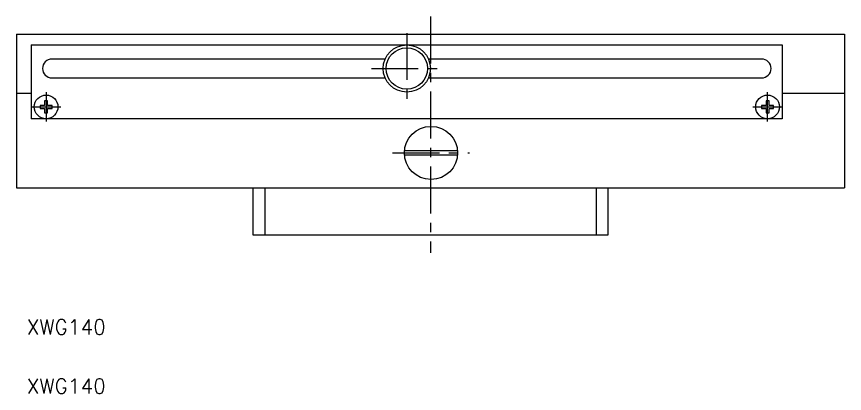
# Model space of a CAD drawing. Extents: x -156 to 272, y -398 to -138.
# Drawn here: x -155.9 to -15.9, y -398.2 to -334.4 of the extents above; entities that cross this region are included whole.
import ezdxf

# ---------------------------------------------------------------- set-up
doc = ezdxf.new("R2010")
doc.units = 0
doc.header["$LTSCALE"] = 0.25
doc.linetypes.add('CENTER', pattern=[50.8, 31.75, -6.35, 6.35, -6.35])
doc.layers.get('0').update_dxf_attribs({"linetype": 'CONTINUOUS'})
doc.layers.add('CENTER', color=1, linetype='CENTER')
doc.styles.get("Standard").update_dxf_attribs({"font": 'txt.shx'})

msp = doc.modelspace()

# ---------------------------------------------------------------- linework, layer by layer
at = {"color": 7, "linetype": 'CONTINUOUS'}
for p, q in [((-155.91, -337.39), (-15.91, -337.39)), ((-155.91, -337.39), (-155.91, -363.39)), ((-15.91, -337.39), (-15.91, -363.39)), ((-153.41, -339.19), (-26.41, -339.19)), ((-153.41, -339.19), (-153.41, -351.69)), ((-26.41, -339.19), (-26.41, -350.69)), ((-93.57, -341.59), (-149.91, -341.59)), ((-29.91, -341.59), (-86.24, -341.59)), ((-26.41, -342.19), (-26.41, -351.69)), ((-149.91, -344.79), (-93.57, -344.79)), ((-86.24, -344.79), (-29.91, -344.79)), ((-155.91, -347.39), (-153.41, -347.39)), ((-26.41, -347.39), (-15.91, -347.39)), ((-151.91, -349.44), (-151.91, -349.94)), ((-151.16, -349.44), (-151.91, -349.44)), ((-151.91, -349.94), (-151.16, -349.94)), ((-151.16, -348.69), (-151.16, -349.44)), ((-150.66, -348.69), (-151.16, -348.69)), ((-151.16, -349.94), (-151.16, -350.69)), ((-150.66, -349.44), (-150.66, -348.69)), ((-149.91, -349.44), (-150.66, -349.44)), ((-150.66, -349.94), (-149.91, -349.94)), ((-150.66, -350.69), (-150.66, -349.94)), ((-149.91, -349.94), (-149.91, -349.44)), ((-29.91, -349.44), (-29.91, -349.94)), ((-29.16, -349.44), (-29.91, -349.44)), ((-29.91, -349.94), (-29.16, -349.94)), ((-29.16, -348.69), (-29.16, -349.44)), ((-28.66, -348.69), (-29.16, -348.69)), ((-29.16, -349.94), (-29.16, -350.69)), ((-28.66, -349.44), (-28.66, -348.69)), ((-27.91, -349.44), (-28.66, -349.44)), ((-28.66, -349.94), (-27.91, -349.94)), ((-28.66, -350.69), (-28.66, -349.94)), ((-27.91, -349.94), (-27.91, -349.44)), ((-151.16, -350.69), (-150.66, -350.69)), ((-29.16, -350.69), (-28.66, -350.69)), ((-26.41, -351.69), (-153.41, -351.69)), ((-90.3, -357.09), (-81.34, -357.09)), ((-81.34, -357.89), (-90.3, -357.89)), ((-155.91, -363.39), (-15.91, -363.39)), ((-115.91, -371.39), (-115.91, -363.39)), ((-113.91, -363.39), (-113.91, -371.39)), ((-57.91, -363.39), (-57.91, -371.39)), ((-55.91, -363.39), (-55.91, -371.39)), ((-55.91, -371.39), (-115.91, -371.39))]:
    msp.add_line(p, q, dxfattribs=at)
for centre, radius in [((-89.91, -343.19), 4), ((-89.91, -343.19), 3.5), ((-150.91, -349.69), 2), ((-28.91, -349.69), 2), ((-85.82, -357.49), 4.5)]:
    msp.add_circle(centre, radius, dxfattribs=at)
for centre, start, end in [((-149.91, -343.19), 90, 270), ((-29.91, -343.19), 270, 90)]:
    msp.add_arc(centre, 1.6, start, end, dxfattribs=at)
at = {"layer": 'CENTER', "color": 1, "linetype": 'CENTER'}
for p, q in [((-85.91, -334.39), (-85.91, -374.39)), ((-89.91, -337.19), (-89.91, -349.19)), ((-95.91, -343.19), (-83.91, -343.19)), ((-150.91, -347.19), (-150.91, -352.19)), ((-150.91, -347.19), (-150.91, -352.19)), ((-28.91, -352.19), (-28.91, -347.19)), ((-28.91, -352.19), (-28.91, -347.19)), ((-153.41, -349.69), (-148.41, -349.69)), ((-153.41, -349.69), (-148.41, -349.69)), ((-31.41, -349.69), (-26.41, -349.69)), ((-31.41, -349.69), (-26.41, -349.69)), ((-92.32, -357.49), (-79.32, -357.49))]:
    msp.add_line(p, q, dxfattribs=at)

# ---------------------------------------------------------------- texts
for p in [(-154.2, -388.21), (-154.2, -398.21)]:
    msp.add_text('XWG140', height=2.5).set_placement(p)

doc.saveas('drawing.dxf')
